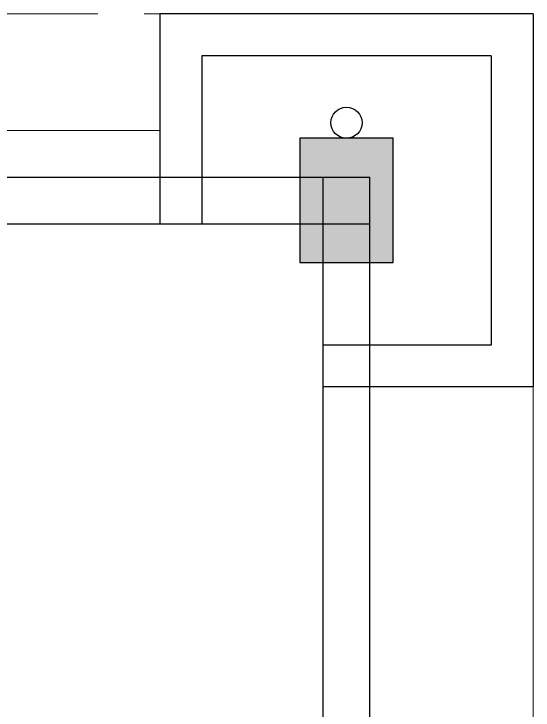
# Model space of a CAD drawing. Header units: inches. Extents: x -86208230 to 200276, y 9267 to 1246656.
# Drawn here: x 132809 to 134479, y 63334 to 65573 of the extents above; entities that cross this region are included whole.
import ezdxf

# ---------------------------------------------------------------- set-up
doc = ezdxf.new("R2010")
doc.units = ezdxf.units.IN
doc.header["$MEASUREMENT"] = 0
doc.linetypes.add('HIDDEN', pattern=[0.375, 0.25, -0.125])
for name, color, linetype, lineweight in [('COLUMN', 8, 'Continuous', 30), ('LW', 8, 'Continuous', 20), ('wall', 8, 'Continuous', 30), ('WIN', 8, 'Continuous', 18)]:
    doc.layers.add(name, color=color, linetype=linetype, lineweight=lineweight)
doc.layers.add('DOWNPIPE', color=8, linetype='Continuous')

msp = doc.modelspace()

# ---------------------------------------------------------------- linework, layer by layer
at = {"layer": 'COLUMN'}
msp.add_lwpolyline([(134028.7, 65173.1), (133728.7, 65173.1), (133728.7, 64773.1), (134028.7, 64773.1)], close=True, dxfattribs=at)
msp.add_solid([(134028.7, 65173.1), (133728.7, 65173.1), (134028.7, 64773.1), (133728.7, 64773.1)], dxfattribs=at)
at = {"layer": 'DOWNPIPE'}
msp.add_circle((133878.7, 65223.1), 50, dxfattribs=at)
at = {"layer": 'LW', "linetype": 'HIDDEN', "ltscale": 1200}
msp.add_line((126478.7, 65573.1), (133278.7, 65573.1), dxfattribs=at)
at = {"layer": 'LW'}
msp.add_line((132428.7, 65198.1), (133278.7, 65198.1), dxfattribs=at)
at = {"layer": 'wall'}
for p, q in [((134478.7, 65573.1), (133278.7, 65573.1)), ((133278.7, 65573.1), (133278.7, 64898.1)), ((134478.7, 65573.1), (134478.7, 64373.1)), ((134343.7, 65438.1), (133413.7, 65438.1)), ((133413.7, 65438.1), (133413.7, 64898.1)), ((134343.7, 65438.1), (134343.7, 64508.1)), ((132428.7, 65048.1), (133953.7, 65048.1)), ((133803.7, 62398.1), (133803.7, 65048.1)), ((133953.7, 62398.1), (133953.7, 65048.1)), ((132278.7, 64898.1), (133953.7, 64898.1)), ((134343.7, 64508.1), (133803.7, 64508.1)), ((134478.7, 64373.1), (133803.7, 64373.1))]:
    msp.add_line(p, q, dxfattribs=at)
at = {"layer": 'WIN'}
msp.add_line((134478.7, 64373.1), (134478.7, 63073.1), dxfattribs=at)

doc.saveas('drawing.dxf')
